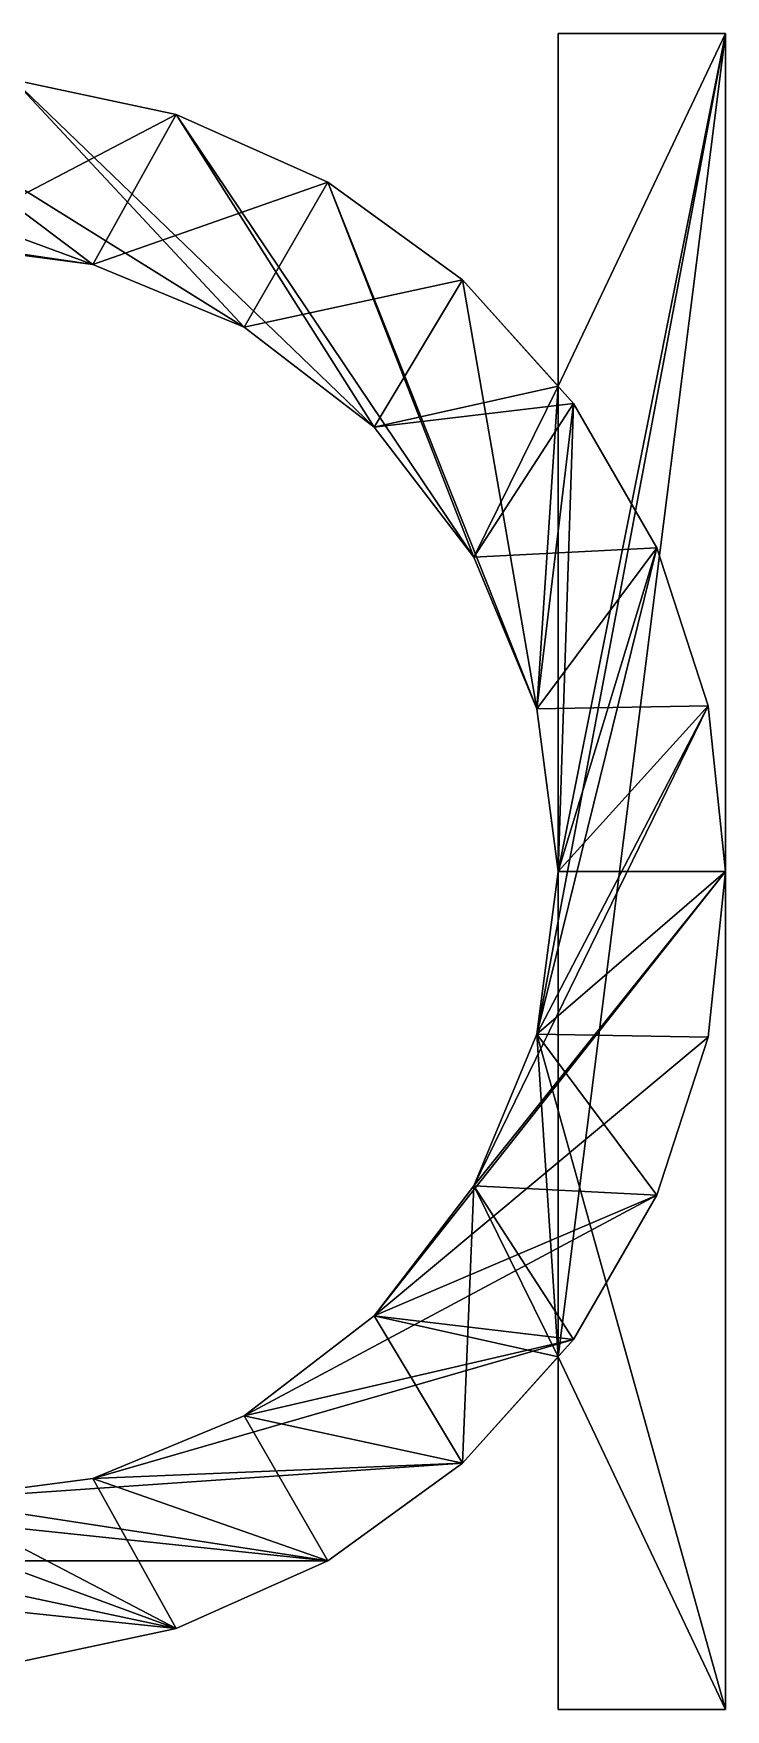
# Model space of a CAD drawing. Header units: metres. Extents: x -39.5 to 34.5, y -10 to 10.
# Drawn here: x 26.23 to 34.5, y -10 to 10 of the extents above; entities that cross this region are included whole.
import ezdxf

# ---------------------------------------------------------------- set-up
doc = ezdxf.new("R2010")
doc.units = ezdxf.units.M

msp = doc.modelspace()

# ---------------------------------------------------------------- linework, layer by layer
for points in [[(32.5, 0, -37.5), (34.5, 10, -37.5), (32.2444, -1.94114, -37.5)], [(32.2444, -1.94114, -37.5), (34.5, 10, -37.5), (34.5, -10, -37.5)], [(32.5, 5.79016, -37.5), (32.5, 10, -37.5), (34.5, 10, -37.5)], [(32.5, 5.79016, -37.5), (34.5, 10, -37.5), (32.5, 0, -37.5)], [(34.5, -10, -12.5), (34.5, 10, -12.5), (32.5, -5.79016, -12.5)], [(32.5, 0, -12.5), (34.5, 10, -12.5), (32.5, 5.79016, -12.5)], [(32.5, -5.79016, -12.5), (34.5, 10, -12.5), (32.5, 0, -12.5)], [(32.5, 10, -12.5), (32.5, 5.79016, -12.5), (34.5, 10, -12.5)], [(32.5, 10, -37.5), (32.5, 10, -12.5), (34.5, 10, -37.5)], [(34.5, 10, -37.5), (32.5, 10, -12.5), (34.5, 10, -12.5)], [(32.5, 5.79016, -37.5), (32.5, 5.79016, -12.5), (32.5, 10, -37.5)], [(32.5, 10, -37.5), (32.5, 5.79016, -12.5), (32.5, 10, -12.5)], [(34.5, -10, -12.5), (34.5, -10, -37.5), (34.5, 10, -37.5)], [(34.5, 10, -12.5), (34.5, -10, -12.5), (34.5, 10, -37.5)], [(26.941099, 7.24444, 17.5), (22.064301, 9.03504, 17.5), (24.007, 9.44796, 17.5)], [(26.941099, 7.24444, -37.5), (22.064301, 9.03504, -37.5), (24.007, 9.44796, -37.5)], [(26.941099, 7.24444, 17.5), (24.007, 9.44796, 17.5), (28.75, 6.49519, 17.5)], [(28.75, 6.49519, 17.5), (24.007, 9.44796, 17.5), (25.993, 9.44796, 17.5)], [(26.941099, 7.24444, -37.5), (24.007, 9.44796, -37.5), (28.75, 6.49519, -37.5)], [(28.75, 6.49519, -37.5), (24.007, 9.44796, -37.5), (25.993, 9.44796, -37.5)], [(27.935699, 9.03504, 32.5), (25.993, 9.44796, 32.5), (25, 7.5, 32.5)], [(27.935699, 9.03504, -12.5), (25.993, 9.44796, -12.5), (25, 7.5, -12.5)], [(28.75, 6.49519, 17.5), (25.993, 9.44796, 17.5), (30.303301, 5.3033, 17.5)], [(30.303301, 5.3033, 17.5), (25.993, 9.44796, 17.5), (27.935699, 9.03504, 17.5)], [(25.993, 9.44796, 17.5), (25.993, 9.44796, 32.5), (27.935699, 9.03504, 17.5)], [(27.935699, 9.03504, 17.5), (25.993, 9.44796, 32.5), (27.935699, 9.03504, 32.5)], [(28.75, 6.49519, -37.5), (25.993, 9.44796, -37.5), (30.303301, 5.3033, -37.5)], [(30.303301, 5.3033, -37.5), (25.993, 9.44796, -37.5), (27.935699, 9.03504, -37.5)], [(25.993, 9.44796, -37.5), (25.993, 9.44796, -12.5), (27.935699, 9.03504, -37.5)], [(27.935699, 9.03504, -37.5), (25.993, 9.44796, -12.5), (27.935699, 9.03504, -12.5)], [(20.25, 8.22724, 17.5), (22.064301, 9.03504, 17.5), (26.941099, 7.24444, 17.5)], [(20.25, 8.22724, -37.5), (22.064301, 9.03504, -37.5), (26.941099, 7.24444, -37.5)], [(25, 7.5, 32.5), (26.941099, 7.24444, 32.5), (27.935699, 9.03504, 32.5)], [(25, 7.5, -12.5), (26.941099, 7.24444, -12.5), (27.935699, 9.03504, -12.5)], [(29.75, 8.22724, 32.5), (27.935699, 9.03504, 32.5), (26.941099, 7.24444, 32.5)], [(29.75, 8.22724, -12.5), (27.935699, 9.03504, -12.5), (26.941099, 7.24444, -12.5)], [(30.303301, 5.3033, 17.5), (27.935699, 9.03504, 17.5), (31.495199, 3.75, 17.5)], [(31.495199, 3.75, 17.5), (27.935699, 9.03504, 17.5), (29.75, 8.22724, 17.5)], [(27.935699, 9.03504, 17.5), (27.935699, 9.03504, 32.5), (29.75, 8.22724, 17.5)], [(29.75, 8.22724, 17.5), (27.935699, 9.03504, 32.5), (29.75, 8.22724, 32.5)], [(30.303301, 5.3033, -37.5), (27.935699, 9.03504, -37.5), (31.495199, 3.75, -37.5)], [(31.495199, 3.75, -37.5), (27.935699, 9.03504, -37.5), (29.75, 8.22724, -37.5)], [(27.935699, 9.03504, -37.5), (27.935699, 9.03504, -12.5), (29.75, 8.22724, -37.5)], [(29.75, 8.22724, -37.5), (27.935699, 9.03504, -12.5), (29.75, 8.22724, -12.5)], [(20.25, 8.22724, 17.5), (26.941099, 7.24444, 17.5), (25, 7.5, 17.5)], [(20.25, 8.22724, -37.5), (26.941099, 7.24444, -37.5), (25, 7.5, -37.5)], [(26.941099, 7.24444, 32.5), (28.75, 6.49519, 32.5), (29.75, 8.22724, 32.5)], [(26.941099, 7.24444, -12.5), (28.75, 6.49519, -12.5), (29.75, 8.22724, -12.5)], [(31.356701, 7.05988, 32.5), (29.75, 8.22724, 32.5), (28.75, 6.49519, 32.5)], [(31.356701, 7.05988, -12.5), (29.75, 8.22724, -12.5), (28.75, 6.49519, -12.5)], [(31.495199, 3.75, 17.5), (29.75, 8.22724, 17.5), (32.2444, 1.94114, 17.5)], [(32.2444, 1.94114, 17.5), (29.75, 8.22724, 17.5), (31.356701, 7.05988, 17.5)], [(29.75, 8.22724, 17.5), (29.75, 8.22724, 32.5), (31.356701, 7.05988, 17.5)], [(31.356701, 7.05988, 17.5), (29.75, 8.22724, 32.5), (31.356701, 7.05988, 32.5)], [(31.495199, 3.75, -37.5), (29.75, 8.22724, -37.5), (32.2444, 1.94114, -37.5)], [(32.2444, 1.94114, -37.5), (29.75, 8.22724, -37.5), (31.356701, 7.05988, -37.5)], [(29.75, 8.22724, -37.5), (29.75, 8.22724, -12.5), (31.356701, 7.05988, -37.5)], [(31.356701, 7.05988, -37.5), (29.75, 8.22724, -12.5), (31.356701, 7.05988, -12.5)], [(26.941099, 7.24444, 17.5), (26.941099, 7.24444, 32.5), (25, 7.5, 32.5)], [(25, 7.5, 17.5), (26.941099, 7.24444, 17.5), (25, 7.5, 32.5)], [(26.941099, 7.24444, -37.5), (26.941099, 7.24444, -12.5), (25, 7.5, -12.5)], [(25, 7.5, -37.5), (26.941099, 7.24444, -37.5), (25, 7.5, -12.5)], [(28.75, 6.49519, 17.5), (28.75, 6.49519, 32.5), (26.941099, 7.24444, 32.5)], [(26.941099, 7.24444, 17.5), (28.75, 6.49519, 17.5), (26.941099, 7.24444, 32.5)], [(28.75, 6.49519, -37.5), (28.75, 6.49519, -12.5), (26.941099, 7.24444, -12.5)], [(26.941099, 7.24444, -37.5), (28.75, 6.49519, -37.5), (26.941099, 7.24444, -12.5)], [(28.75, 6.49519, 32.5), (30.303301, 5.3033, 32.5), (31.356701, 7.05988, 32.5)], [(28.75, 6.49519, -12.5), (30.303301, 5.3033, -12.5), (31.356701, 7.05988, -12.5)], [(32.685699, 5.58396, 32.5), (31.356701, 7.05988, 32.5), (30.303301, 5.3033, 32.5)], [(32.5, 5.79016, -12.5), (31.356701, 7.05988, -12.5), (30.303301, 5.3033, -12.5)], [(32.2444, 1.94114, 17.5), (31.356701, 7.05988, 17.5), (32.685699, 5.58396, 17.5)], [(32.685699, 5.58396, 17.5), (31.356701, 7.05988, 17.5), (31.356701, 7.05988, 32.5)], [(32.685699, 5.58396, 32.5), (32.685699, 5.58396, 17.5), (31.356701, 7.05988, 32.5)], [(32.2444, 1.94114, -37.5), (31.356701, 7.05988, -37.5), (32.5, 5.79016, -37.5)], [(32.5, 5.79016, -37.5), (31.356701, 7.05988, -37.5), (31.356701, 7.05988, -12.5)], [(32.5, 5.79016, -12.5), (32.5, 5.79016, -37.5), (31.356701, 7.05988, -12.5)], [(30.303301, 5.3033, 17.5), (30.303301, 5.3033, 32.5), (28.75, 6.49519, 32.5)], [(28.75, 6.49519, 17.5), (30.303301, 5.3033, 17.5), (28.75, 6.49519, 32.5)], [(30.303301, 5.3033, -37.5), (30.303301, 5.3033, -12.5), (28.75, 6.49519, -12.5)], [(28.75, 6.49519, -37.5), (30.303301, 5.3033, -37.5), (28.75, 6.49519, -12.5)], [(30.303301, 5.3033, -12.5), (31.495199, 3.75, -12.5), (32.5, 5.79016, -12.5)], [(32.2444, 1.94114, -12.5), (32.5, 5.79016, -12.5), (31.495199, 3.75, -12.5)], [(32.2444, 1.94114, -37.5), (32.5, 5.79016, -37.5), (32.5, 0, -37.5)], [(32.5, 0, -12.5), (32.5, 5.79016, -12.5), (32.2444, 1.94114, -12.5)], [(30.303301, 5.3033, 32.5), (31.495199, 3.75, 32.5), (32.685699, 5.58396, 32.5)], [(33.678699, 3.864, 32.5), (32.685699, 5.58396, 32.5), (31.495199, 3.75, 32.5)], [(32.2444, 1.94114, 17.5), (32.685699, 5.58396, 17.5), (32.5, 0, 17.5)], [(32.5, 0, 17.5), (32.685699, 5.58396, 17.5), (33.678699, 3.864, 17.5)], [(33.678699, 3.864, 17.5), (32.685699, 5.58396, 17.5), (32.685699, 5.58396, 32.5)], [(33.678699, 3.864, 32.5), (33.678699, 3.864, 17.5), (32.685699, 5.58396, 32.5)], [(31.495199, 3.75, 32.5), (30.303301, 5.3033, 32.5), (31.495199, 3.75, 17.5)], [(31.495199, 3.75, 17.5), (30.303301, 5.3033, 32.5), (30.303301, 5.3033, 17.5)], [(31.495199, 3.75, -12.5), (30.303301, 5.3033, -12.5), (31.495199, 3.75, -37.5)], [(31.495199, 3.75, -37.5), (30.303301, 5.3033, -12.5), (30.303301, 5.3033, -37.5)], [(31.495199, 3.75, 32.5), (32.2444, 1.94114, 32.5), (33.678699, 3.864, 32.5)], [(32.5, 0, 17.5), (33.678699, 3.864, 17.5), (32.2444, -1.94114, 17.5)], [(32.2444, -1.94114, 17.5), (33.678699, 3.864, 17.5), (34.2924, 1.97516, 17.5)], [(34.2924, 1.97516, 32.5), (33.678699, 3.864, 32.5), (32.2444, 1.94114, 32.5)], [(34.2924, 1.97516, 17.5), (33.678699, 3.864, 17.5), (33.678699, 3.864, 32.5)], [(34.2924, 1.97516, 32.5), (34.2924, 1.97516, 17.5), (33.678699, 3.864, 32.5)], [(32.2444, 1.94114, 32.5), (31.495199, 3.75, 32.5), (32.2444, 1.94114, 17.5)], [(32.2444, 1.94114, 17.5), (31.495199, 3.75, 32.5), (31.495199, 3.75, 17.5)], [(32.2444, 1.94114, -12.5), (31.495199, 3.75, -12.5), (32.2444, 1.94114, -37.5)], [(32.2444, 1.94114, -37.5), (31.495199, 3.75, -12.5), (31.495199, 3.75, -37.5)], [(32.2444, -1.94114, 17.5), (34.2924, 1.97516, 17.5), (31.495199, -3.75, 17.5)], [(31.495199, -3.75, 17.5), (34.2924, 1.97516, 17.5), (34.5, 0, 17.5)], [(32.2444, 1.94114, 32.5), (32.5, 0, 32.5), (34.2924, 1.97516, 32.5)], [(32.5, 0, 32.5), (32.2444, 1.94114, 32.5), (32.5, 0, 17.5)], [(32.5, 0, 17.5), (32.2444, 1.94114, 32.5), (32.2444, 1.94114, 17.5)], [(32.5, 0, -12.5), (32.2444, 1.94114, -12.5), (32.5, 0, -37.5)], [(32.5, 0, -37.5), (32.2444, 1.94114, -12.5), (32.2444, 1.94114, -37.5)], [(34.5, 0, 32.5), (34.2924, 1.97516, 32.5), (32.5, 0, 32.5)], [(34.5, 0, 17.5), (34.2924, 1.97516, 17.5), (34.2924, 1.97516, 32.5)], [(34.5, 0, 32.5), (34.5, 0, 17.5), (34.2924, 1.97516, 32.5)], [(31.495199, -3.75, 17.5), (34.5, 0, 17.5), (30.303301, -5.3033, 17.5)], [(30.303301, -5.3033, 17.5), (34.5, 0, 17.5), (34.2924, -1.97516, 17.5)], [(32.5, 0, 32.5), (32.2444, -1.94114, 32.5), (34.5, 0, 32.5)], [(34.2924, -1.97516, 32.5), (34.5, 0, 32.5), (32.2444, -1.94114, 32.5)], [(32.5, 0, 32.5), (32.5, 0, 17.5), (32.2444, -1.94114, 32.5)], [(32.2444, -1.94114, 32.5), (32.5, 0, 17.5), (32.2444, -1.94114, 17.5)], [(32.5, 0, -12.5), (32.2444, -1.94114, -12.5), (32.5, -5.79016, -12.5)], [(32.5, 0, -12.5), (32.5, 0, -37.5), (32.2444, -1.94114, -12.5)], [(32.2444, -1.94114, -12.5), (32.5, 0, -37.5), (32.2444, -1.94114, -37.5)], [(34.2924, -1.97516, 32.5), (34.2924, -1.97516, 17.5), (34.5, 0, 17.5)], [(34.5, 0, 32.5), (34.2924, -1.97516, 32.5), (34.5, 0, 17.5)], [(30.303301, -5.3033, 17.5), (34.2924, -1.97516, 17.5), (33.678699, -3.864, 17.5)], [(32.2444, -1.94114, 32.5), (31.495199, -3.75, 32.5), (33.678699, -3.864, 32.5)], [(32.2444, -1.94114, 32.5), (32.2444, -1.94114, 17.5), (31.495199, -3.75, 32.5)], [(31.495199, -3.75, 32.5), (32.2444, -1.94114, 17.5), (31.495199, -3.75, 17.5)], [(32.2444, -1.94114, -37.5), (32.5, -5.79016, -37.5), (31.495199, -3.75, -37.5)], [(32.2444, -1.94114, -12.5), (31.495199, -3.75, -12.5), (32.5, -5.79016, -12.5)], [(32.2444, -1.94114, -12.5), (32.2444, -1.94114, -37.5), (31.495199, -3.75, -12.5)], [(31.495199, -3.75, -12.5), (32.2444, -1.94114, -37.5), (31.495199, -3.75, -37.5)], [(32.2444, -1.94114, 32.5), (33.678699, -3.864, 32.5), (34.2924, -1.97516, 32.5)], [(32.2444, -1.94114, -37.5), (34.5, -10, -37.5), (32.5, -5.79016, -37.5)], [(33.678699, -3.864, 32.5), (33.678699, -3.864, 17.5), (34.2924, -1.97516, 17.5)], [(34.2924, -1.97516, 32.5), (33.678699, -3.864, 32.5), (34.2924, -1.97516, 17.5)], [(31.495199, -3.75, 32.5), (30.303301, -5.3033, 32.5), (32.685699, -5.58396, 32.5)], [(31.495199, -3.75, 32.5), (31.495199, -3.75, 17.5), (30.303301, -5.3033, 32.5)], [(30.303301, -5.3033, 32.5), (31.495199, -3.75, 17.5), (30.303301, -5.3033, 17.5)], [(31.356701, -7.05988, -37.5), (30.303301, -5.3033, -37.5), (31.495199, -3.75, -37.5)], [(32.5, -5.79016, -12.5), (31.495199, -3.75, -12.5), (30.303301, -5.3033, -12.5)], [(31.495199, -3.75, -12.5), (31.495199, -3.75, -37.5), (30.303301, -5.3033, -12.5)], [(30.303301, -5.3033, -12.5), (31.495199, -3.75, -37.5), (30.303301, -5.3033, -37.5)], [(31.356701, -7.05988, -37.5), (31.495199, -3.75, -37.5), (32.5, -5.79016, -37.5)], [(32.685699, -5.58396, 32.5), (33.678699, -3.864, 32.5), (31.495199, -3.75, 32.5)], [(30.303301, -5.3033, 17.5), (33.678699, -3.864, 17.5), (28.75, -6.49519, 17.5)], [(28.75, -6.49519, 17.5), (33.678699, -3.864, 17.5), (32.685699, -5.58396, 17.5)], [(32.685699, -5.58396, 32.5), (32.685699, -5.58396, 17.5), (33.678699, -3.864, 17.5)], [(33.678699, -3.864, 32.5), (32.685699, -5.58396, 32.5), (33.678699, -3.864, 17.5)], [(30.303301, -5.3033, 32.5), (28.75, -6.49519, 32.5), (31.356701, -7.05988, 32.5)], [(30.303301, -5.3033, 32.5), (30.303301, -5.3033, 17.5), (28.75, -6.49519, 32.5)], [(28.75, -6.49519, 32.5), (30.303301, -5.3033, 17.5), (28.75, -6.49519, 17.5)], [(30.303301, -5.3033, -37.5), (31.356701, -7.05988, -37.5), (28.75, -6.49519, -37.5)], [(30.303301, -5.3033, -12.5), (28.75, -6.49519, -12.5), (31.356701, -7.05988, -12.5)], [(30.303301, -5.3033, -12.5), (30.303301, -5.3033, -37.5), (28.75, -6.49519, -12.5)], [(28.75, -6.49519, -12.5), (30.303301, -5.3033, -37.5), (28.75, -6.49519, -37.5)], [(31.356701, -7.05988, 32.5), (32.685699, -5.58396, 32.5), (30.303301, -5.3033, 32.5)], [(30.303301, -5.3033, -12.5), (31.356701, -7.05988, -12.5), (32.5, -5.79016, -12.5)], [(28.75, -6.49519, 17.5), (32.685699, -5.58396, 17.5), (26.941099, -7.24444, 17.5)], [(26.941099, -7.24444, 17.5), (32.685699, -5.58396, 17.5), (31.356701, -7.05988, 17.5)], [(31.356701, -7.05988, 32.5), (31.356701, -7.05988, 17.5), (32.685699, -5.58396, 17.5)], [(32.685699, -5.58396, 32.5), (31.356701, -7.05988, 32.5), (32.685699, -5.58396, 17.5)], [(31.356701, -7.05988, -12.5), (31.356701, -7.05988, -37.5), (32.5, -5.79016, -37.5)], [(32.5, -5.79016, -12.5), (31.356701, -7.05988, -12.5), (32.5, -5.79016, -37.5)], [(32.5, -5.79016, -37.5), (34.5, -10, -37.5), (32.5, -10, -37.5)], [(32.5, -10, -12.5), (34.5, -10, -12.5), (32.5, -5.79016, -12.5)], [(32.5, -10, -37.5), (32.5, -10, -12.5), (32.5, -5.79016, -37.5)], [(32.5, -5.79016, -37.5), (32.5, -10, -12.5), (32.5, -5.79016, -12.5)], [(29.75, -8.22724, 32.5), (28.75, -6.49519, 32.5), (26.941099, -7.24444, 32.5)], [(28.75, -6.49519, 32.5), (28.75, -6.49519, 17.5), (26.941099, -7.24444, 32.5)], [(26.941099, -7.24444, 32.5), (28.75, -6.49519, 17.5), (26.941099, -7.24444, 17.5)], [(28.75, -6.49519, -37.5), (29.75, -8.22724, -37.5), (26.941099, -7.24444, -37.5)], [(29.75, -8.22724, -12.5), (28.75, -6.49519, -12.5), (26.941099, -7.24444, -12.5)], [(28.75, -6.49519, -12.5), (28.75, -6.49519, -37.5), (26.941099, -7.24444, -12.5)], [(26.941099, -7.24444, -12.5), (28.75, -6.49519, -37.5), (26.941099, -7.24444, -37.5)], [(29.75, -8.22724, 32.5), (31.356701, -7.05988, 32.5), (28.75, -6.49519, 32.5)], [(29.75, -8.22724, -37.5), (28.75, -6.49519, -37.5), (31.356701, -7.05988, -37.5)], [(29.75, -8.22724, -12.5), (31.356701, -7.05988, -12.5), (28.75, -6.49519, -12.5)], [(18.643299, -7.05988, 17.5), (25, -7.5, 17.5), (29.75, -8.22724, 17.5)], [(18.643299, -7.05988, 17.5), (29.75, -8.22724, 17.5), (20.25, -8.22724, 17.5)], [(18.643299, -7.05988, -37.5), (27.935699, -9.03504, -37.5), (20.25, -8.22724, -37.5)], [(18.643299, -7.05988, -37.5), (25, -7.5, -37.5), (27.935699, -9.03504, -37.5)], [(26.941099, -7.24444, 17.5), (31.356701, -7.05988, 17.5), (25, -7.5, 17.5)], [(25, -7.5, 17.5), (31.356701, -7.05988, 17.5), (29.75, -8.22724, 17.5)], [(29.75, -8.22724, 32.5), (29.75, -8.22724, 17.5), (31.356701, -7.05988, 17.5)], [(31.356701, -7.05988, 32.5), (29.75, -8.22724, 32.5), (31.356701, -7.05988, 17.5)], [(29.75, -8.22724, -12.5), (29.75, -8.22724, -37.5), (31.356701, -7.05988, -37.5)], [(31.356701, -7.05988, -12.5), (29.75, -8.22724, -12.5), (31.356701, -7.05988, -37.5)], [(25, -7.5, 32.5), (23.058901, -7.24444, 32.5), (27.935699, -9.03504, 32.5)], [(25.993, -9.44796, 32.5), (27.935699, -9.03504, 32.5), (23.058901, -7.24444, 32.5)], [(25, -7.5, -12.5), (23.058901, -7.24444, -12.5), (27.935699, -9.03504, -12.5)], [(25.993, -9.44796, -12.5), (27.935699, -9.03504, -12.5), (23.058901, -7.24444, -12.5)], [(26.941099, -7.24444, 32.5), (25, -7.5, 32.5), (29.75, -8.22724, 32.5)], [(26.941099, -7.24444, 32.5), (26.941099, -7.24444, 17.5), (25, -7.5, 32.5)], [(25, -7.5, 32.5), (26.941099, -7.24444, 17.5), (25, -7.5, 17.5)], [(27.935699, -9.03504, -37.5), (25, -7.5, -37.5), (26.941099, -7.24444, -37.5)], [(26.941099, -7.24444, -12.5), (25, -7.5, -12.5), (29.75, -8.22724, -12.5)], [(26.941099, -7.24444, -12.5), (26.941099, -7.24444, -37.5), (25, -7.5, -12.5)], [(25, -7.5, -12.5), (26.941099, -7.24444, -37.5), (25, -7.5, -37.5)], [(27.935699, -9.03504, -37.5), (26.941099, -7.24444, -37.5), (29.75, -8.22724, -37.5)], [(27.935699, -9.03504, 32.5), (29.75, -8.22724, 32.5), (25, -7.5, 32.5)], [(27.935699, -9.03504, -12.5), (29.75, -8.22724, -12.5), (25, -7.5, -12.5)], [(20.25, -8.22724, 17.5), (27.935699, -9.03504, 17.5), (25.993, -9.44796, 17.5)], [(29.75, -8.22724, 17.5), (27.935699, -9.03504, 17.5), (20.25, -8.22724, 17.5)], [(20.25, -8.22724, -37.5), (27.935699, -9.03504, -37.5), (25.993, -9.44796, -37.5)], [(27.935699, -9.03504, 32.5), (27.935699, -9.03504, 17.5), (29.75, -8.22724, 17.5)], [(29.75, -8.22724, 32.5), (27.935699, -9.03504, 32.5), (29.75, -8.22724, 17.5)], [(27.935699, -9.03504, -12.5), (27.935699, -9.03504, -37.5), (29.75, -8.22724, -37.5)], [(29.75, -8.22724, -12.5), (27.935699, -9.03504, -12.5), (29.75, -8.22724, -37.5)], [(25.993, -9.44796, 32.5), (25.993, -9.44796, 17.5), (27.935699, -9.03504, 17.5)], [(27.935699, -9.03504, 32.5), (25.993, -9.44796, 32.5), (27.935699, -9.03504, 17.5)], [(25.993, -9.44796, -12.5), (25.993, -9.44796, -37.5), (27.935699, -9.03504, -37.5)], [(27.935699, -9.03504, -12.5), (25.993, -9.44796, -12.5), (27.935699, -9.03504, -37.5)], [(32.5, -10, -12.5), (32.5, -10, -37.5), (34.5, -10, -37.5)], [(34.5, -10, -12.5), (32.5, -10, -12.5), (34.5, -10, -37.5)]]:
    msp.add_3dface(points)

doc.saveas('drawing.dxf')
